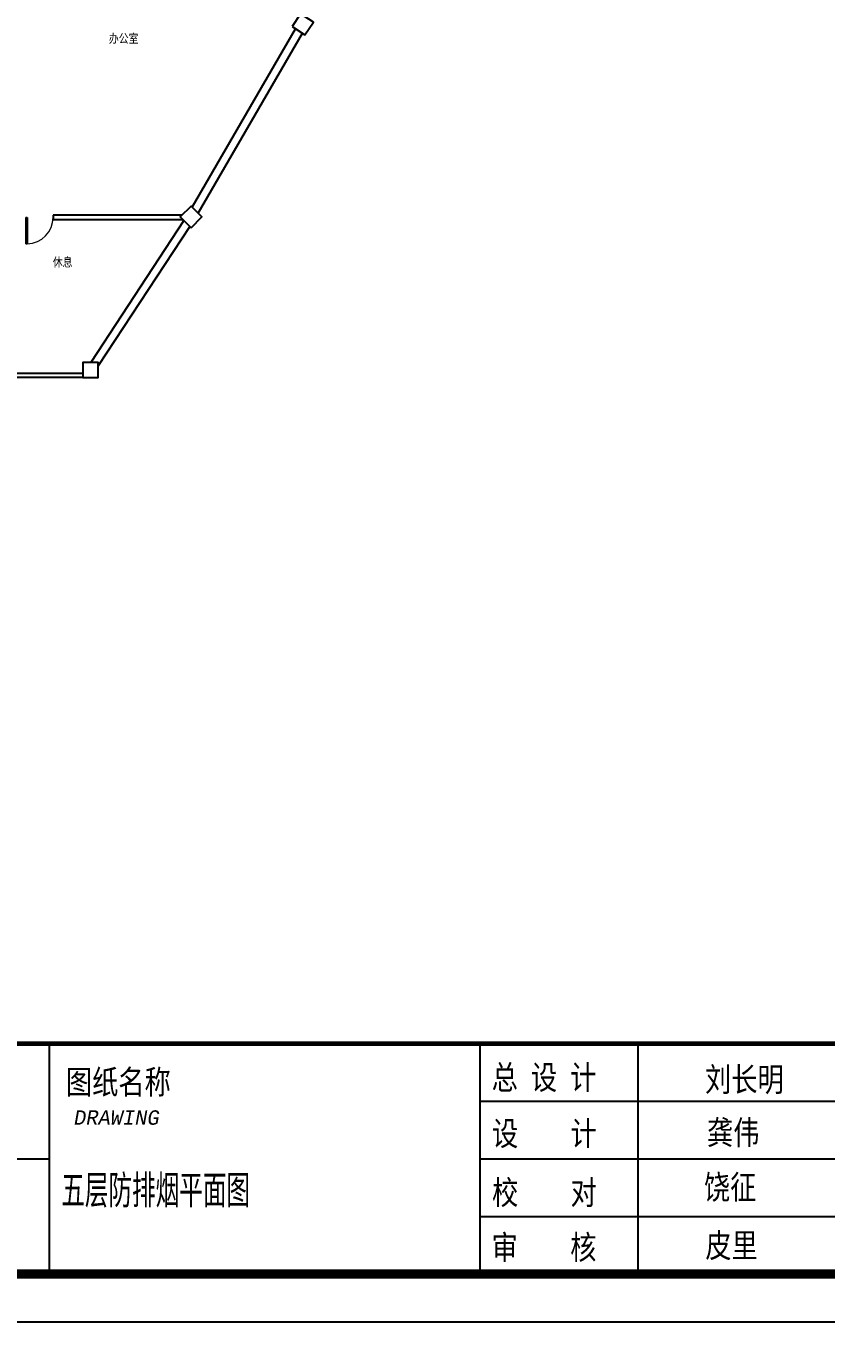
# Model space of a CAD drawing. Extents: x -149393 to 1177518, y -366685 to 296590.
# Drawn here: x 854306 to 877841, y 212582 to 250683 of the extents above; entities that cross this region are included whole.
import ezdxf

# ---------------------------------------------------------------- set-up
doc = ezdxf.new("R2010")
doc.units = 0
doc.header["$LTSCALE"] = 1000
doc.header["$MEASUREMENT"] = 0
doc.layers.get('0').update_dxf_attribs({"linetype": 'CONTINUOUS'})
for name, color, linetype in [('COLUMN', 9, 'CONTINUOUS'), ('PUB_TITLE', 253, 'CONTINUOUS'), ('TEL_TEXT', 7, 'CONTINUOUS'), ('WALL', 9, 'CONTINUOUS'), ('WINDOW', 4, 'CONTINUOUS'), ('图层3', 250, 'CONTINUOUS'), ('标注', 1, 'CONTINUOUS')]:
    doc.layers.add(name, color=color, linetype=linetype)
doc.styles.add('_TEL_DIM', font='', dxfattribs={"width": 0.8, "height": 3.5})
doc.styles.add('Romans', font='romans.shx', dxfattribs={"height": 150})
doc.styles.add('图框字体', font='', dxfattribs={"width": 0.6})
doc.styles.add('宋体', font='')
doc.styles.get('_TEL_DIM').set_extended_font_data('SimSun')
doc.styles.get('图框字体').set_extended_font_data('SimSun')
doc.styles.get('宋体').set_extended_font_data('SimSun')

# ---------------------------------------------------------------- blocks, each defined once
blk = doc.blocks.new('_FZHK')
blk.add_lwpolyline([(-0.5, -0.5), (0.5, -0.5), (0.5, 0.5), (-0.5, 0.5)], close=True)
blk = doc.blocks.new('$DorLib2D$00000001')
for p, q in [((0.45, 0.975), (0.5, 0.975)), ((0.45, 0), (0.45, 0.975)), ((0.5, 0), (0.5, 0.975)), ((0.5, 0), (0.45, 0))]:
    blk.add_line(p, q)
at = {"lineweight": 13}
blk.add_arc((0.475, 0), 0.975, 91.4693, 180, dxfattribs=at)

msp = doc.modelspace()

# ---------------------------------------------------------------- linework, layer by layer
at = {"layer": 'PUB_TITLE'}
for p, q in [((854991, 220764.4), (854991, 213996)), ((867657.2, 220764.4), (867657.2, 213996)), ((872301.9, 220764.4), (872301.9, 213996)), ((867657.2, 219072.3), (894560.6, 219072.3)), ((838504.4, 217380.2), (854991, 217380.2)), ((867657.2, 217380.2), (894560.6, 217380.2)), ((867657.2, 217380.2), (877435.1, 217380.2)), ((867657.2, 215688.1), (894560.6, 215688.1))]:
    msp.add_line(p, q, dxfattribs=at)
msp.add_lwpolyline([(777174.8, 296590.3), (895974.8, 296590.3), (895974.8, 212581.7), (777174.8, 212581.7)], close=True, dxfattribs=at)
at = {"layer": 'PUB_TITLE', "const_width": 270.7}
msp.add_lwpolyline([(784246.3, 295176), (894560.6, 295176), (894560.6, 213996), (784246.3, 213996), (784246.3, 295176)], close=True, dxfattribs=at)
at = {"layer": 'PUB_TITLE', "const_width": 135.4}
msp.add_lwpolyline([(784246.3, 220764.4), (894560.6, 220764.4)], dxfattribs=at)
at = {"layer": 'WALL', "color": 59}
for p, q in [((859194.1, 245357.3), (862236, 250601.9)), ((859369.7, 245181.7), (862436.3, 250468.8)), ((858893.9, 245115.1), (855105.8, 245115.1)), ((855105.8, 245115.1), (855105.8, 244995.1)), ((855105.8, 244995.1), (858919.8, 244995.1)), ((858952.2, 244962.7), (856212.4, 240793.1)), ((859125.5, 244789.4), (856433.1, 240692)), ((855983.1, 240463.1), (853928.1, 240463.1)), ((855983.1, 240343.1), (853928.1, 240343.1))]:
    msp.add_line(p, q, dxfattribs=at)

# ---------------------------------------------------------------- block references
at = {"layer": 'COLUMN', "color": 59}
for p, xscale, yscale, zscale, rotation in [((862449.2, 250730.4), 449.9999999999738, 449.9999999999738, 449.9999999999738, 326.3999999999982), ((859165.1, 245068.1), 449.9999999999679, 449.9999999999679, 449.9999999999679, 45.00000000000525)]:
    msp.add_blockref('_FZHK', p, dxfattribs=dict(at, xscale=xscale, yscale=yscale, zscale=zscale, rotation=rotation))
at = {"layer": 'COLUMN', "color": 59, "xscale": 450, "yscale": 450, "zscale": 450}
msp.add_blockref('_FZHK', (856208.1, 240568.1), dxfattribs=at)
at = {"layer": 'WINDOW', "color": 59, "xscale": -800, "yscale": -800, "zscale": -800}
msp.add_blockref('$DorLib2D$00000001', (854705.8, 245055.1), dxfattribs=at)

# ---------------------------------------------------------------- texts
at = {"layer": 'TEL_TEXT', "color": 59, "style": '_TEL_DIM', "width": 0.8}
for s, p in [('办公室', (856746.4, 250182.7)), ('休息', (855095.9, 243606.4))]:
    msp.add_text(s, height=265.82, dxfattribs=at).set_placement(p)
at = {"layer": '图层3', "style": '图框字体', "width": 0.6}
msp.add_text('五层防排烟平面图', height=848.57, dxfattribs=at).set_placement((855343.5, 216044))
at = {"layer": '标注', "style": '宋体', "width": 0.8}
for s, p in [('总 设 计', (868003.6, 219422)), ('图纸名称', (855481.1, 219284.9)), ('刘长明', (874281.1, 219362.7)), ('设    计 ', (868015.3, 217771.2)), ('龚伟', (874338.2, 217800.5)), ('校    对', (868015.3, 216037.8)), ('饶征', (874248.9, 216194.3)), ('皮里', (874288.5, 214480.2)), ('审    核', (868004.3, 214427.7))]:
    msp.add_text(s, height=707.14, dxfattribs=at).set_placement(p)
at = {"layer": '标注', "insert": (855721.7, 218806.6), "char_height": 424.286, "width": 2832.484, "attachment_point": 1, "style": 'Romans'}
msp.add_mtext('\\fMonospac821 BT|b0|i1|c0|p49;DRAWING', dxfattribs=at)

doc.saveas('drawing.dxf')
